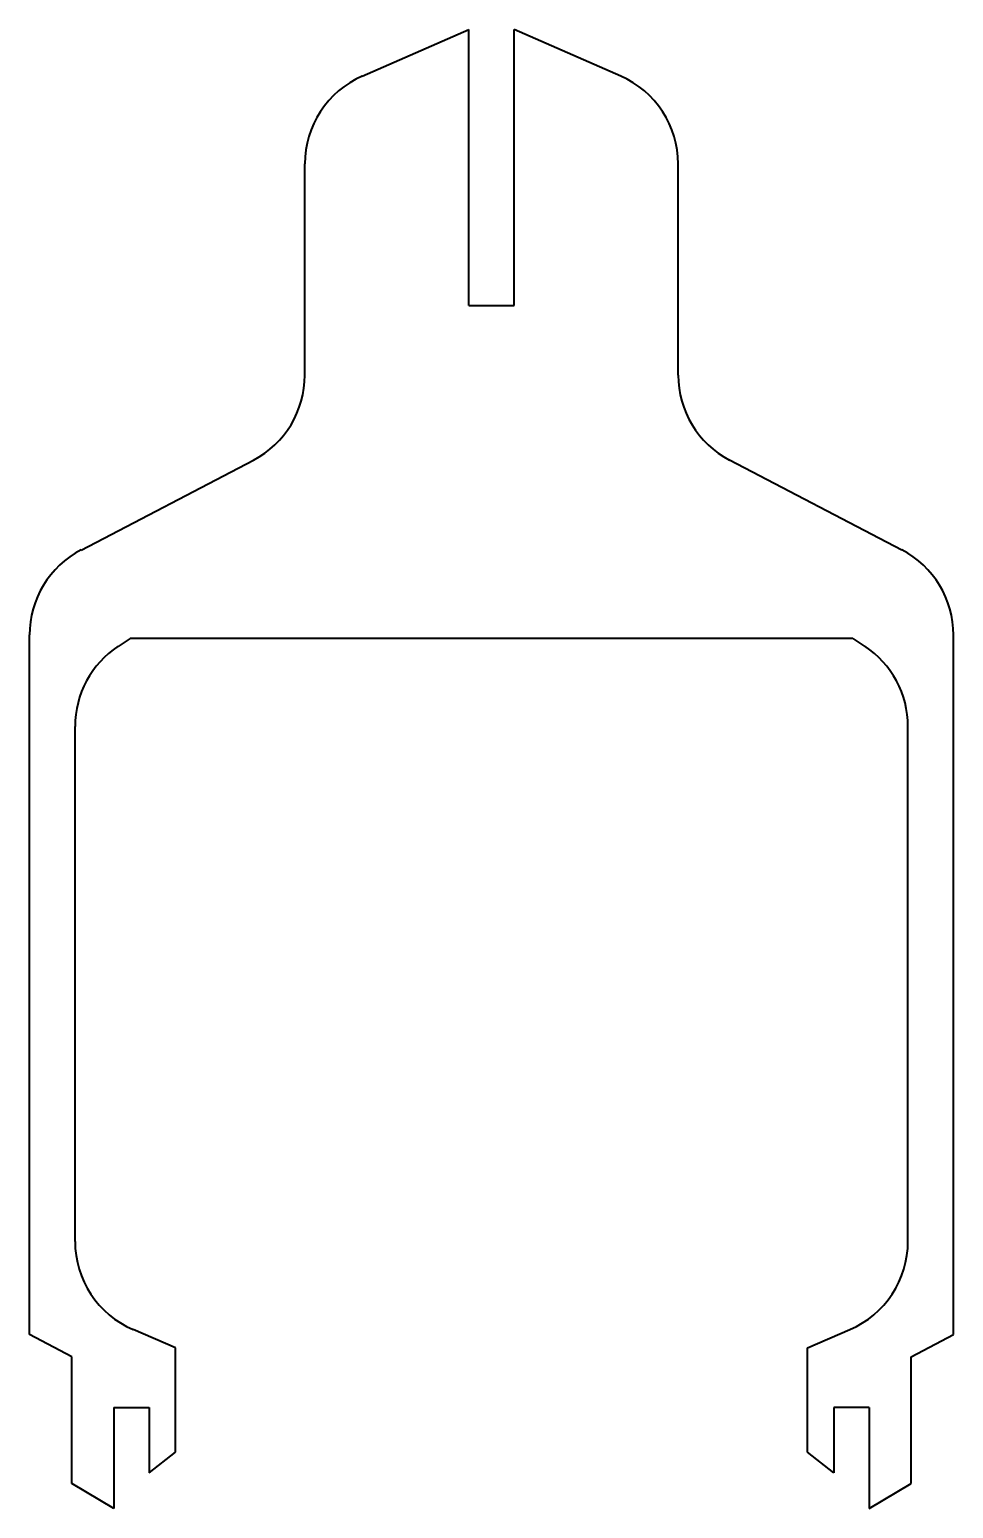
# Model space of a CAD drawing. Header units: millimetres. Extents: x 3 to 84, y 15 to 145.
import ezdxf

# ---------------------------------------------------------------- set-up
doc = ezdxf.new("R2010")
doc.units = ezdxf.units.MM
doc.layers.add('Visible', color=7, linetype='Continuous', lineweight=40)

msp = doc.modelspace()

# ---------------------------------------------------------------- linework, layer by layer
at = {"layer": 'Visible'}
for p, q in [((31.82, 141.38), (41.19, 145.49)), ((41.19, 121.23), (41.19, 145.49)), ((54.56, 141.38), (45.19, 145.49)), ((45.19, 121.23), (45.19, 145.49)), ((26.78, 115.11), (26.78, 133.67)), ((59.6, 115.11), (59.6, 133.67)), ((41.19, 121.23), (45.19, 121.23)), ((7.1, 99.73), (22.25, 107.64)), ((79.28, 99.73), (64.13, 107.64)), ((2.57, 30.76), (2.57, 92.26)), ((11.41, 91.94), (10.37, 91.26)), ((74.97, 91.94), (11.41, 91.94)), ((74.97, 91.94), (76.01, 91.26)), ((83.81, 30.76), (83.81, 92.26)), ((6.57, 38.94), (6.57, 84.22)), ((79.81, 38.94), (79.81, 84.22)), ((6.28, 28.81), (2.57, 30.76)), ((15.4, 29.59), (11.67, 31.19)), ((70.98, 29.59), (74.71, 31.19)), ((80.1, 28.81), (83.81, 30.76)), ((6.28, 17.67), (6.28, 28.81)), ((15.4, 20.42), (15.4, 29.59)), ((70.98, 20.42), (70.98, 29.59)), ((80.1, 17.67), (80.1, 28.81)), ((9.98, 24.35), (9.98, 15.47)), ((9.98, 24.35), (13.1, 24.35)), ((13.1, 24.35), (13.1, 18.6)), ((73.28, 24.35), (73.28, 18.6)), ((76.4, 24.35), (73.28, 24.35)), ((76.4, 24.35), (76.4, 15.47)), ((13.1, 18.6), (15.4, 20.42)), ((73.28, 18.6), (70.98, 20.42)), ((9.98, 15.47), (6.28, 17.67)), ((76.4, 15.47), (80.1, 17.67))]:
    msp.add_line(p, q, dxfattribs=at)
for centre, start, end in [((35.2, 133.67), 113.6513, 180), ((51.18, 133.67), 0, 66.3487), ((18.35, 115.11), 297.575, 0), ((68.03, 115.11), 180, 242.425), ((11, 92.26), 117.575, 180), ((75.38, 92.26), 0, 62.425), ((15, 84.22), 123.3263, 180), ((71.38, 84.22), 0, 56.6737), ((15, 38.94), 180, 246.7495), ((71.38, 38.94), 293.2505, 0)]:
    msp.add_arc(centre, 8.43, start, end, dxfattribs=at)

doc.saveas('drawing.dxf')
